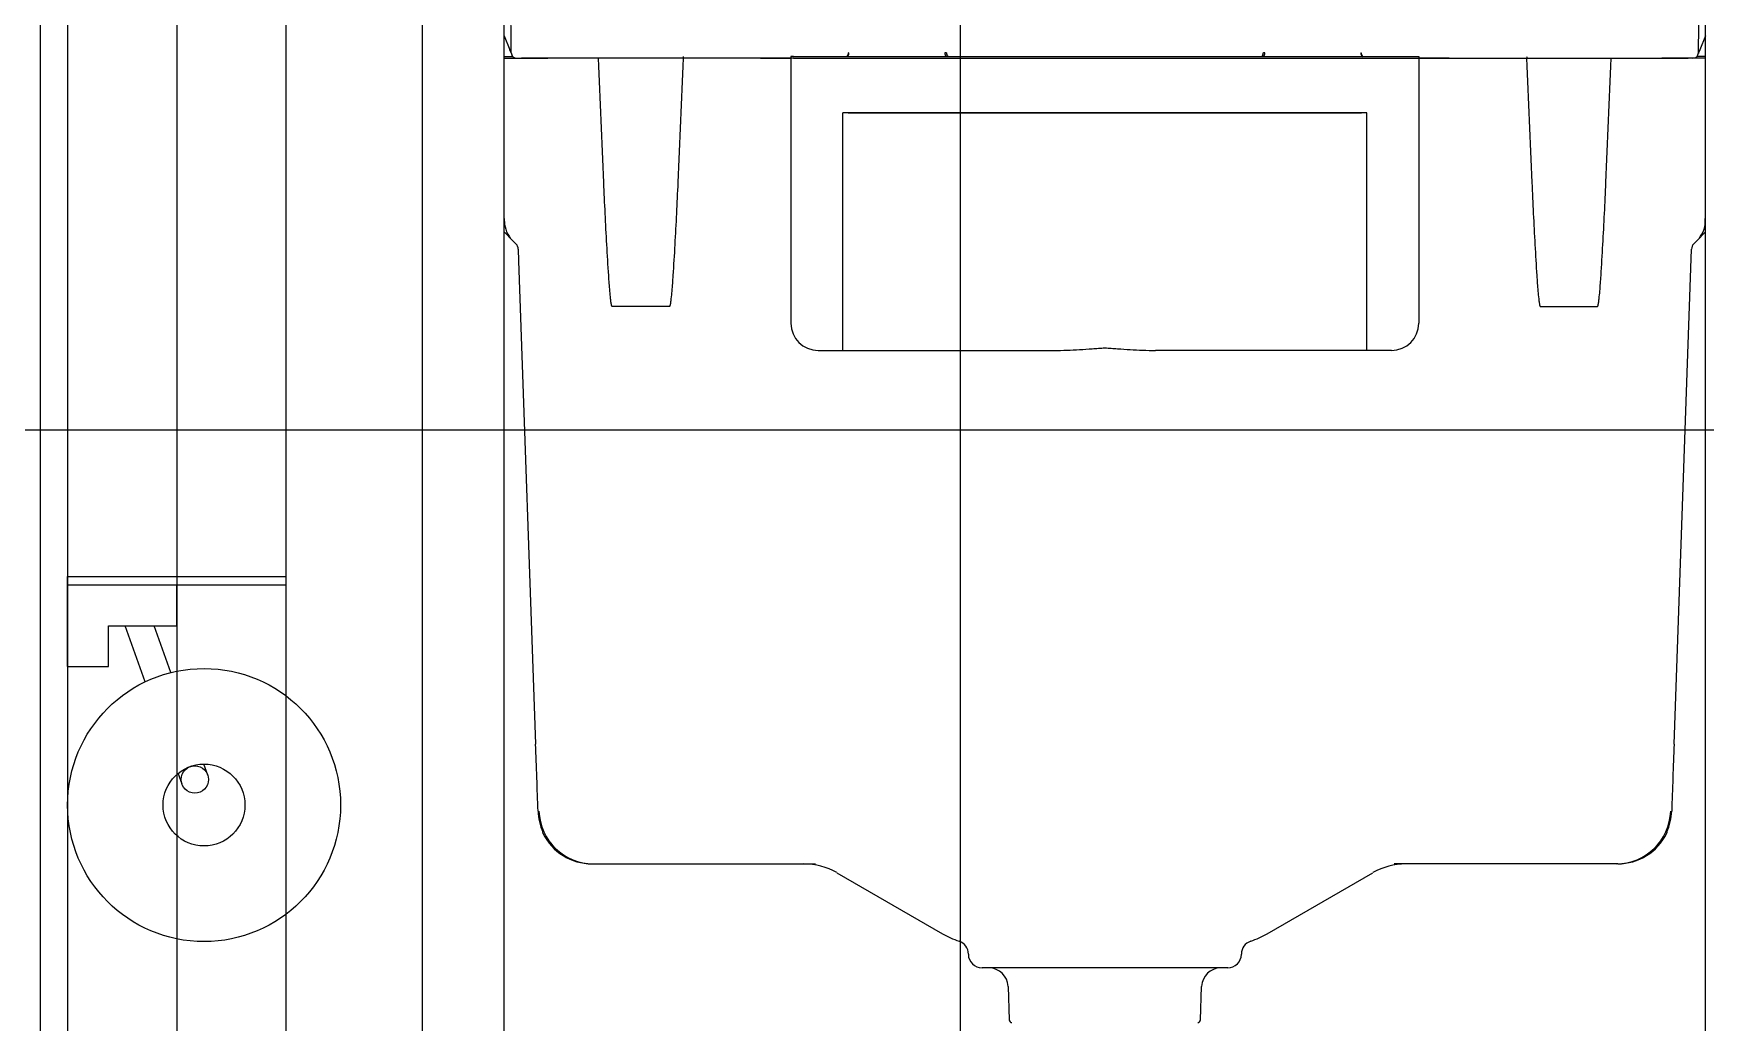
# Model space of a CAD drawing. Header units: millimetres. Extents: x 976 to 9349, y -1578 to 2211.
# Drawn here: x 5811 to 5872.3, y 510.7 to 547 of the extents above; entities that cross this region are included whole.
import ezdxf

# ---------------------------------------------------------------- set-up
doc = ezdxf.new("R2010")
doc.units = ezdxf.units.MM
for name, color, linetype in [('Inst - woda', 220, 'Continuous'), ('Płytki', 254, 'Continuous'), ('Wbudowane', 175, 'Continuous'), ('Ściany', 7, 'Continuous')]:
    doc.layers.add(name, color=color, linetype=linetype)

# ---------------------------------------------------------------- blocks, each defined once
blk = doc.blocks.new('Z$W@#24225')
at = {"linetype": 'Continuous'}
for p, q in [((0, 9.12), (0, 116.46)), ((3, 17.12), (3, 113.618)), ((47, 16.92), (47, 113.618)), ((3.257, 90.568), (3.131, 101.601)), ((46.743, 90.568), (46.869, 101.601)), ((3, 91.186), (3.205, 90.678)), ((3.25, 90.568), (3.205, 90.678)), ((46.795, 90.678), (46.75, 90.568)), ((47, 91.186), (46.795, 90.678)), ((3, 90.43), (3.314, 90.43)), ((3, 90.37), (3.589, 90.37)), ((3.258, 90.549), (3.25, 90.568)), ((3.289, 90.46), (3.289, 90.472)), ((3.29, 90.43), (3.289, 90.46)), ((3.29, 90.46), (3.29, 90.43)), ((3.457, 90.37), (4.489, 90.37)), ((5.213, 90.37), (3.627, 90.37)), ((4.489, 90.37), (4.598, 90.37)), ((6, 90.37), (5.213, 90.37)), ((6.361, 90.37), (6, 90.37)), ((6.452, 90.37), (6.361, 90.37)), ((9.548, 90.37), (6.452, 90.37)), ((9.639, 90.37), (9.548, 90.37)), ((10, 90.37), (9.639, 90.37)), ((13.3, 90.37), (10, 90.37)), ((12.389, 90.37), (13.5, 90.37)), ((13.5, 90.37), (13.3, 90.37)), ((13.6, 90.43), (13.5, 90.43)), ((13.5, 90.43), (13.5, 90.37)), ((13.6, 90.37), (13.5, 90.37)), ((13.5, 90.37), (13.5, 80.67)), ((13.6, 90.43), (36.4, 90.43)), ((13.6, 90.37), (36.4, 90.37)), ((15.623, 90.567), (15.61, 90.567)), ((19.198, 90.567), (19.183, 90.567)), ((30.802, 90.567), (30.817, 90.567)), ((34.377, 90.567), (34.39, 90.567)), ((36.4, 90.43), (36.5, 90.43)), ((36.4, 90.37), (36.5, 90.37)), ((36.5, 90.43), (36.5, 90.37)), ((37.611, 90.37), (36.5, 90.37)), ((36.5, 90.37), (36.7, 90.37)), ((36.5, 90.37), (36.5, 80.67)), ((36.7, 90.37), (40, 90.37)), ((40, 90.37), (40.361, 90.37)), ((40.361, 90.37), (40.452, 90.37)), ((40.452, 90.37), (43.548, 90.37)), ((43.548, 90.37), (43.639, 90.37)), ((43.639, 90.37), (44, 90.37)), ((44, 90.37), (44.787, 90.37)), ((44.787, 90.37), (46.373, 90.37)), ((45.511, 90.37), (45.402, 90.37)), ((46.543, 90.37), (45.511, 90.37)), ((47, 90.37), (46.411, 90.37)), ((47, 90.43), (46.686, 90.43)), ((46.71, 90.43), (46.711, 90.46)), ((46.71, 90.46), (46.71, 90.43)), ((46.711, 90.46), (46.711, 90.472)), ((46.75, 90.568), (46.742, 90.549)), ((15.4, 79.769), (15.4, 88.37)), ((34.6, 88.37), (15.4, 88.37)), ((15.6, 88.37), (34.4, 88.37)), ((34.6, 79.769), (34.6, 88.37)), ((3.004, 84.391), (3, 84.641)), ((46.996, 84.391), (47, 84.641)), ((3.002, 83.997), (3.297, 83.702)), ((46.998, 83.997), (46.703, 83.702)), ((3.297, 83.702), (3.471, 83.528)), ((3.51, 83.375), (3.525, 82.953)), ((45.852, 65.255), (46.49, 83.375)), ((46.703, 83.702), (46.529, 83.528)), ((3.525, 82.953), (4.148, 65.255)), ((9.051, 81.286), (6.949, 81.286)), ((40.949, 81.286), (43.051, 81.286)), ((14.5, 79.67), (15.4, 79.67)), ((15.4, 79.67), (15.4, 79.769)), ((15.4, 79.67), (23.147, 79.67)), ((34.6, 79.67), (26.853, 79.67)), ((34.6, 79.67), (34.6, 79.769)), ((35.5, 79.67), (34.6, 79.67)), ((6.211, 60.87), (6.265, 60.87)), ((6.265, 60.87), (14.404, 60.87)), ((43.735, 60.87), (35.596, 60.87)), ((43.789, 60.87), (43.735, 60.87)), ((15.177, 60.548), (19.05, 58.312)), ((30.95, 58.312), (34.823, 60.548)), ((20, 57.565), (20, 57.56)), ((29.5, 57.06), (20.5, 57.06)), ((30, 57.56), (30, 57.565)), ((21.454, 56.384), (21.497, 55.157)), ((28.503, 55.157), (28.546, 56.384))]:
    blk.add_line(p, q, dxfattribs=at)
for centre, radius, start, end in [((3.457, 90.57), 0.2, 180.65, 270), ((15.421, 90.573), 0.202, 311.51706, 358.21841), ((19.388, 90.574), 0.253, 181.70567, 216.64254), ((30.612, 90.574), 0.253, 323.35746, 358.29433), ((34.579, 90.573), 0.202, 181.78159, 228.48294), ((46.543, 90.57), 0.2, 270, 359.35), ((4.004, 84.409), 1, 181, 225), ((45.996, 84.409), 1, 315, 359), ((14.5, 80.67), 1, 180, 270), ((35.5, 80.67), 1, 270, 0), ((6.296, 62.877), 2.063, 182.13434, 204.09205), ((43.704, 62.877), 2.063, 335.90795, 357.86566), ((6.292, 62.876), 2.058, 198.34497, 201.14913), ((13.977, 58.47), 2.4, 60, 90), ((36.023, 58.47), 2.4, 90, 120), ((20.7, 61.17), 3.3, 240, 251.58742), ((29.3, 61.17), 3.3, 288.41258, 300), ((19.5, 57.565), 0.5, 0, 71.58742), ((30.5, 57.565), 0.5, 108.41258, 180), ((20.5, 57.56), 0.5, 180, 270), ((20.754, 56.36), 0.7, 2, 90), ((29.246, 56.36), 0.7, 90, 178), ((29.5, 57.56), 0.5, 270, 0), ((21.597, 55.16), 0.1, 182, 270), ((28.403, 55.16), 0.1, 270, 358)]:
    blk.add_arc(centre, radius, start, end, dxfattribs=at)
for centre, major_axis, ratio, start_param, end_param in [((3.207, 90.567), (-0.05, -0.0006), 0.017451, 3.141593, 3.667128), ((15.417, 90.57), (0, -0.2), 0.965926, 0.795399, 1.553343), ((19.135, 90.566), (0.05, 0.0007), 0.017389, 0.261799, 1.565908), ((19.391, 90.57), (0, -0.2), 0.965926, 4.729842, 5.487786), ((30.609, 90.57), (0, -0.2), 0.965926, 0.795399, 1.553343), ((30.865, 90.566), (-0.05, 0.0007), 0.017389, 4.717277, 6.021386), ((34.583, 90.57), (0, -0.2), 0.965926, 4.729842, 5.487786), ((46.793, 90.567), (-0.05, 0.0006), 0.017451, 5.75765, 6.283185), ((3.21, 83.364), (-0.212, -0.212), 0.999673, 2.390938, 3.141593), ((3.21, 83.364), (0.212, 0.212), 0.999673, 5.53253, 6.283185), ((46.79, 83.364), (-0.212, 0.212), 0.999673, 0, 0.750655), ((4.152, 65.059), (0.397, -11.258), 0.00031, 1.368818, 1.588249), ((45.848, 65.059), (-0.397, -11.258), 0.00031, 4.694936, 4.914367), ((6.265, 62.87), (0, -2), 0.998989, 4.74729, 6.283185), ((43.735, 62.87), (0, -2), 0.998989, 0, 1.535895), ((6.211, 62.87), (-2, 0), 0.999848, 0.455059, 1.570796), ((43.789, 62.87), (2, 0), 0.999848, 4.712389, 5.828126)]:
    blk.add_ellipse(centre, major_axis=major_axis, ratio=ratio, start_param=start_param, end_param=end_param, dxfattribs=at)
for points, knots in [([(6.949, 81.286), (6.943, 81.286), (6.941, 81.293), (6.936, 81.304), (6.934, 81.31), (6.929, 81.327), (6.926, 81.338), (6.919, 81.373), (6.915, 81.397), (6.905, 81.467), (6.899, 81.514), (6.883, 81.656), (6.874, 81.75), (6.85, 82.034), (6.836, 82.223), (6.798, 82.79), (6.776, 83.169), (6.713, 84.306), (6.677, 85.064), (6.574, 87.337), (6.512, 88.854), (6.452, 90.37)], [0, 0, 0, 0, 0.001953, 0.001953, 0.003906, 0.003906, 0.007812, 0.007812, 0.015625, 0.015625, 0.03125, 0.03125, 0.0625, 0.0625, 0.125, 0.125, 0.25, 0.25, 0.5, 0.5, 1, 1, 1, 1]), ([(9.548, 90.37), (9.488, 88.854), (9.426, 87.337), (9.323, 85.063), (9.287, 84.305), (9.224, 83.169), (9.202, 82.79), (9.164, 82.222), (9.15, 82.033), (9.126, 81.75), (9.117, 81.655), (9.101, 81.514), (9.095, 81.467), (9.085, 81.397), (9.081, 81.373), (9.074, 81.338), (9.071, 81.327), (9.066, 81.31), (9.064, 81.304), (9.059, 81.293), (9.057, 81.286), (9.051, 81.286)], [0, 0, 0, 0, 0.5, 0.5, 0.75, 0.75, 0.875, 0.875, 0.9375, 0.9375, 0.96875, 0.96875, 0.984375, 0.984375, 0.992188, 0.992188, 0.996094, 0.996094, 0.998047, 0.998047, 1, 1, 1, 1]), ([(40.452, 90.37), (40.512, 88.854), (40.574, 87.337), (40.677, 85.063), (40.713, 84.305), (40.776, 83.169), (40.798, 82.79), (40.836, 82.222), (40.85, 82.033), (40.874, 81.75), (40.883, 81.655), (40.899, 81.514), (40.905, 81.467), (40.915, 81.397), (40.919, 81.373), (40.926, 81.338), (40.929, 81.327), (40.934, 81.31), (40.936, 81.304), (40.941, 81.293), (40.943, 81.286), (40.949, 81.286)], [0, 0, 0, 0, 0.5, 0.5, 0.75, 0.75, 0.875, 0.875, 0.9375, 0.9375, 0.96875, 0.96875, 0.984375, 0.984375, 0.992188, 0.992188, 0.996094, 0.996094, 0.998047, 0.998047, 1, 1, 1, 1]), ([(43.051, 81.286), (43.057, 81.286), (43.059, 81.293), (43.064, 81.304), (43.066, 81.31), (43.071, 81.327), (43.074, 81.338), (43.081, 81.373), (43.085, 81.397), (43.095, 81.467), (43.101, 81.514), (43.117, 81.656), (43.126, 81.75), (43.15, 82.034), (43.164, 82.223), (43.202, 82.79), (43.224, 83.169), (43.287, 84.306), (43.323, 85.064), (43.426, 87.337), (43.488, 88.854), (43.548, 90.37)], [0, 0, 0, 0, 0.001953, 0.001953, 0.003906, 0.003906, 0.007812, 0.007812, 0.015625, 0.015625, 0.03125, 0.03125, 0.0625, 0.0625, 0.125, 0.125, 0.25, 0.25, 0.5, 0.5, 1, 1, 1, 1]), ([(23.147, 79.67), (23.301, 79.67), (23.456, 79.674), (23.764, 79.686), (23.918, 79.694), (24.227, 79.713), (24.382, 79.723), (24.613, 79.74), (24.691, 79.745), (24.807, 79.753), (24.845, 79.756), (24.923, 79.76), (24.961, 79.762), (25.039, 79.762), (25.078, 79.76), (25.155, 79.756), (25.194, 79.753), (25.31, 79.745), (25.387, 79.74), (25.619, 79.723), (25.773, 79.713), (26.082, 79.694), (26.236, 79.686), (26.544, 79.674), (26.698, 79.67), (26.853, 79.67)], [0, 0, 0, 0, 0.125, 0.125, 0.25, 0.25, 0.375, 0.375, 0.4375, 0.4375, 0.46875, 0.46875, 0.5, 0.5, 0.53125, 0.53125, 0.5625, 0.5625, 0.625, 0.625, 0.75, 0.75, 0.875, 0.875, 1, 1, 1, 1]), ([(4.363, 62.161), (4.369, 62.145), (4.38, 62.115), (4.396, 62.075), (4.407, 62.051), (4.409, 62.044), (4.41, 62.043), (4.41, 62.043)], [0, 0, 0, 0, 0.230443, 0.5125906, 0.7056714, 0.7844685, 0.8042112, 0.8042112, 0.8042112, 0.8042112]), ([(4.415, 61.991), (4.411, 61.998), (4.409, 62.004), (4.406, 62.019), (4.405, 62.026), (4.405, 62.033)], [0, 0, 0, 0, 0.5, 0.5, 1, 1, 1, 1]), ([(45.585, 61.991), (45.589, 61.998), (45.591, 62.004), (45.594, 62.019), (45.595, 62.026), (45.595, 62.033)], [0, 0, 0, 0, 0.5, 0.5, 1, 1, 1, 1]), ([(45.59, 62.043), (45.59, 62.043), (45.591, 62.044), (45.592, 62.047), (45.596, 62.056), (45.605, 62.078), (45.62, 62.114), (45.63, 62.142), (45.636, 62.159)], [0.1948991, 0.1948991, 0.1948991, 0.1948991, 0.2190669, 0.2695099, 0.3596822, 0.5079799, 0.750573, 1, 1, 1, 1])]:
    blk.add_open_spline(points, degree=3, knots=knots, dxfattribs=at)
for points in [[(9.548, 90.43), (9.547, 90.415), (9.547, 90.401), (9.546, 90.386)], [(40.452, 90.43), (40.453, 90.415), (40.453, 90.401), (40.454, 90.386)]]:
    blk.add_open_spline(points, degree=3, dxfattribs=at)
blk = doc.blocks.new('Z$W@#28632')
for p, q in [((0, 10.067), (0, 13.367)), ((0, 13.367), (8, 13.367)), ((0, 13.067), (8, 13.067)), ((4, 11.567), (4, 13.067)), ((8, 13.367), (8, 13.067)), ((1.5, 10.067), (1.5, 11.567)), ((1.5, 11.567), (4, 11.567)), ((2.845, 9.512), (2.106, 11.567)), ((3.786, 9.85), (3.168, 11.567)), ((0, 10.067), (1.5, 10.067)), ((4.193, 5.766), (4.051, 6.161)), ((5.138, 6.094), (4.992, 6.5))]:
    blk.add_line(p, q)
for centre, radius in [((5, 5), 5), ((5, 5), 1.5), ((4.664, 5.935), 0.5)]:
    blk.add_circle(centre, radius)

msp = doc.modelspace()

# ---------------------------------------------------------------- linework, layer by layer
at = {"layer": 'Inst - woda'}
for p, q in [((5816.295, 568.743), (5816.295, 455.743)), ((5820.295, 568.743), (5820.295, 455.743))]:
    msp.add_line(p, q, dxfattribs=at)
at = {"layer": 'Płytki'}
for p, q in [((5811.295, 576.743), (5811.295, 456.743)), ((5844.995, 576.743), (5844.995, 456.743)), ((5810.703, 532.443), (5960.295, 532.443))]:
    msp.add_line(p, q, dxfattribs=at)
at = {"layer": 'Ściany'}
msp.add_line((5812.295, 575.743), (5812.295, 455.743), dxfattribs=at)

# ---------------------------------------------------------------- block references
at = {"layer": 'Inst - woda'}
msp.add_blockref('Z$W@#24225', (5825.295, 455.673), dxfattribs=at)
at = {"layer": 'Wbudowane'}
msp.add_blockref('Z$W@#28632', (5812.295, 513.698), dxfattribs=at)

doc.saveas('drawing.dxf')
